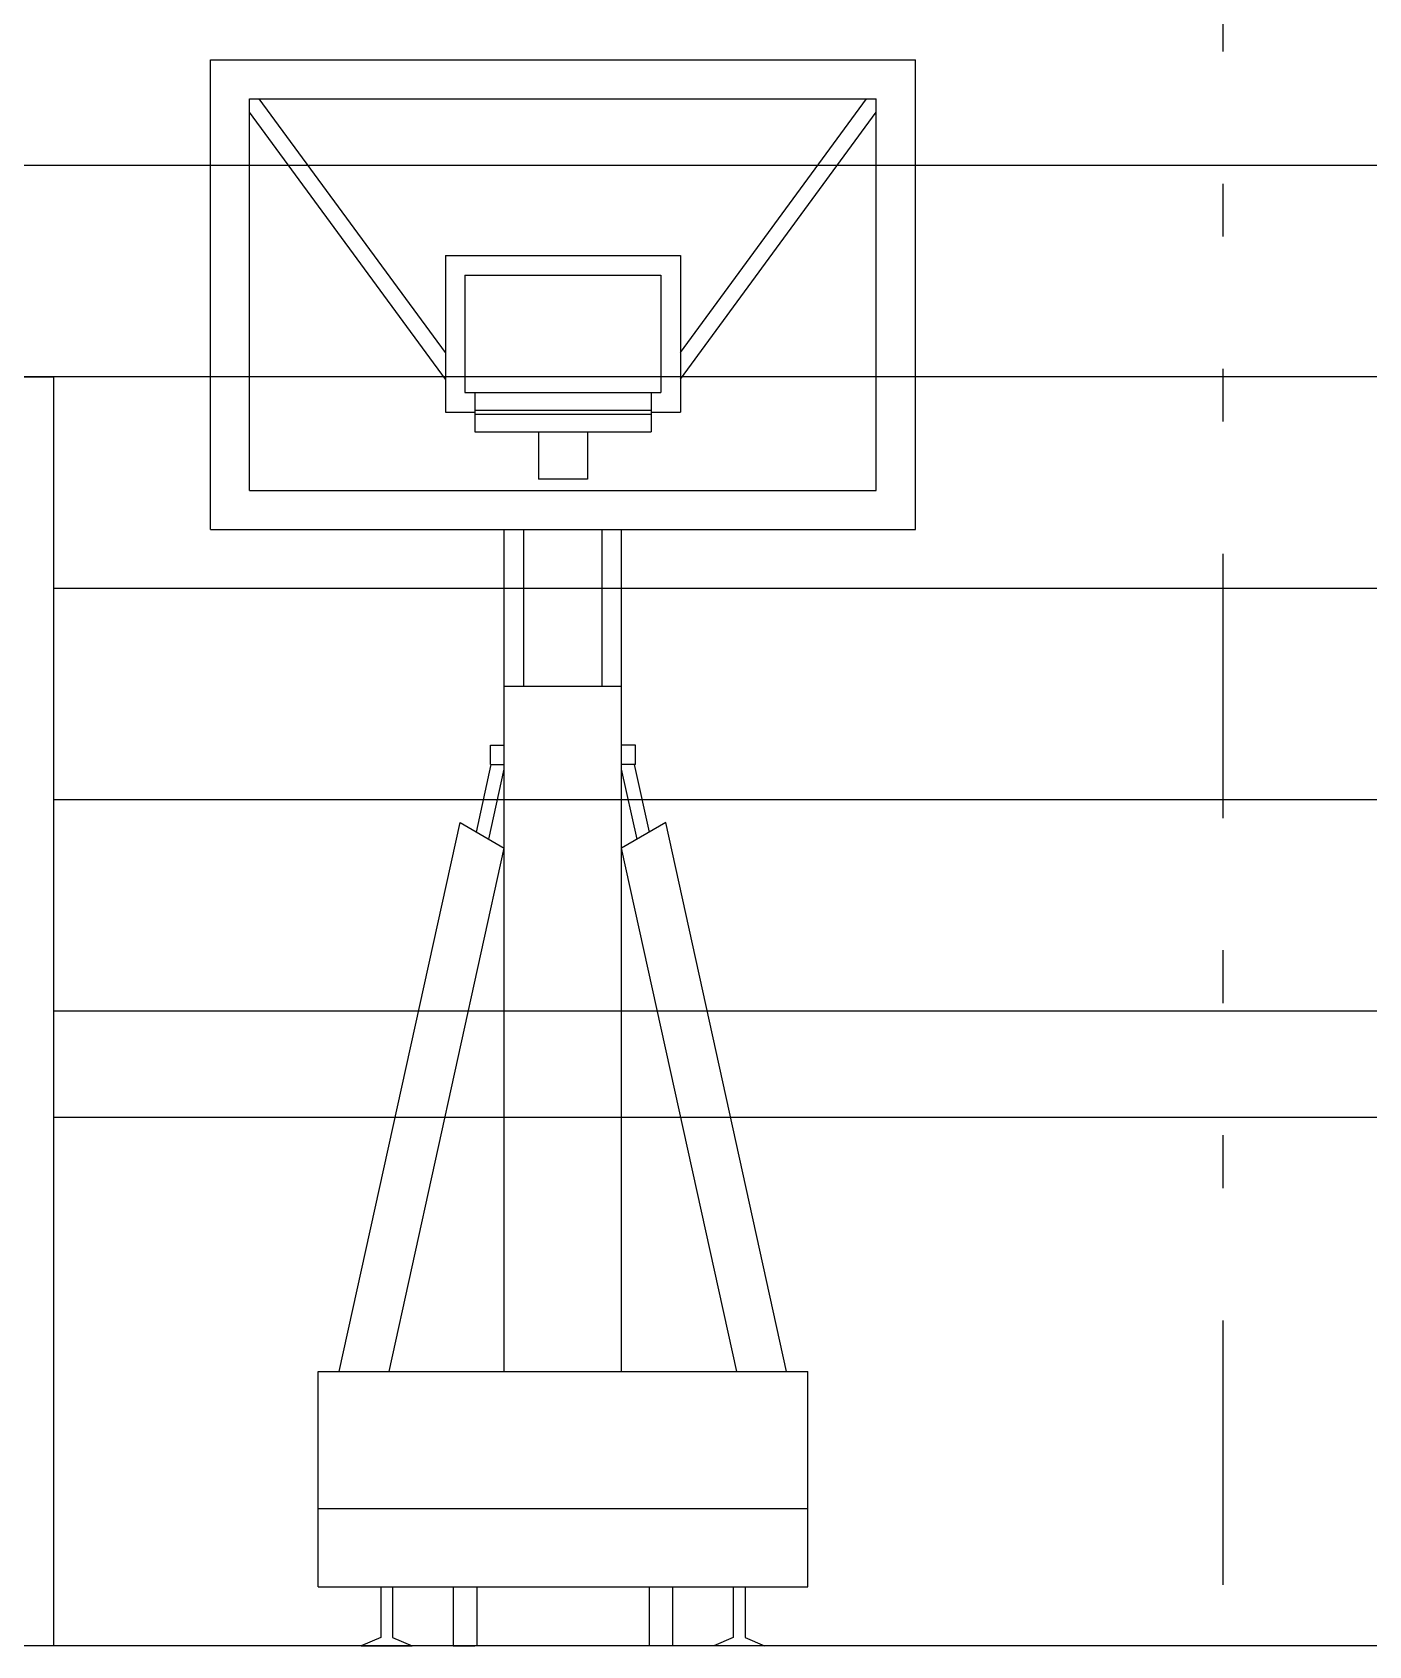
# Model space of a CAD drawing. Header units: inches. Extents: x 21 to 132, y 19 to 196.
# Drawn here: x 79.209 to 81.736, y 47.566 to 50.618 of the extents above; entities that cross this region are included whole.
import ezdxf

# ---------------------------------------------------------------- set-up
doc = ezdxf.new("R2010")
doc.units = ezdxf.units.IN
doc.header["$MEASUREMENT"] = 0
doc.linetypes.add('DIVIDE', pattern=[1.25, 0.5, -0.25, 0, -0.25, 0, -0.25])
for name, color, linetype in [('ax', 40, 'DIVIDE'), ('fur', 253, 'Continuous'), ('gradient', 240, 'Continuous'), ('inwall', 41, 'Continuous'), ('wall', 7, 'Continuous')]:
    doc.layers.add(name, color=color, linetype=linetype)

# ---------------------------------------------------------------- blocks, each defined once
blk = doc.blocks.new('Basket02')
for p, q in [((-104.81, 300), (28.52, 300)), ((-104.81, 211.11), (-104.81, 300)), ((28.52, 211.11), (28.52, 300)), ((-97.41, 292.59), (21.11, 292.59)), ((-97.41, 218.52), (-97.41, 292.59)), ((-60.37, 239.58), (-97.41, 290.09)), ((-60.37, 244.59), (-95.57, 292.59)), ((-15.93, 244.59), (19.27, 292.59)), ((-15.93, 239.58), (21.11, 290.09)), ((21.11, 218.52), (21.11, 292.59)), ((-60.37, 262.96), (-15.93, 262.96)), ((-60.37, 262.96), (-60.37, 233.33)), ((-15.93, 262.96), (-15.93, 233.33)), ((-56.67, 259.26), (-19.63, 259.26)), ((-56.67, 259.26), (-56.67, 237.04)), ((-19.63, 259.26), (-19.63, 237.04)), ((-56.67, 237.04), (-19.63, 237.04)), ((-54.81, 237.04), (-54.81, 229.63)), ((-21.48, 237.04), (-21.48, 229.63)), ((-60.37, 233.33), (-54.81, 233.33)), ((-54.81, 233.7), (-21.48, 233.7)), ((-54.81, 232.96), (-21.48, 232.96)), ((-21.48, 233.33), (-15.93, 233.33)), ((-54.81, 229.63), (-21.48, 229.63)), ((-42.78, 229.63), (-42.78, 220.67)), ((-33.52, 229.63), (-33.52, 220.67)), ((-33.52, 220.67), (-42.78, 220.67)), ((-97.41, 218.52), (21.11, 218.52)), ((-104.81, 211.11), (28.52, 211.11)), ((-49.26, 181.48), (-49.26, 211.11)), ((-45.56, 181.48), (-45.56, 211.11)), ((-30.74, 181.48), (-30.74, 211.11)), ((-27.04, 181.48), (-27.04, 211.11)), ((-49.26, 51.85), (-49.26, 181.48)), ((-49.26, 181.48), (-27.04, 181.48)), ((-27.04, 51.85), (-27.04, 181.48)), ((-51.85, 166.67), (-51.85, 170.37)), ((-51.85, 170.37), (-49.26, 170.37)), ((-24.44, 170.37), (-27.04, 170.37)), ((-24.44, 166.67), (-24.44, 170.37)), ((-54.5, 153.91), (-51.69, 166.67)), ((-52.17, 152.57), (-49.26, 165.81)), ((-51.85, 166.67), (-49.26, 166.67)), ((-24.44, 166.67), (-27.04, 166.67)), ((-24.13, 152.57), (-27.04, 165.81)), ((-21.8, 153.91), (-24.61, 166.67)), ((-80.43, 51.85), (-57.6, 155.7)), ((-57.6, 155.7), (-49.26, 150.89)), ((-18.7, 155.7), (-27.04, 150.89)), ((4.13, 51.85), (-18.7, 155.7)), ((-71.03, 51.85), (-49.26, 150.89)), ((-5.26, 51.85), (-27.04, 150.89)), ((-84.44, 51.85), (8.15, 51.85)), ((-84.44, 11.11), (-84.44, 51.85)), ((8.15, 11.11), (8.15, 51.85)), ((-84.44, 25.93), (8.15, 25.93)), ((-84.44, 11.11), (8.15, 11.11)), ((-72.59, 11.11), (-72.59, 1.57)), ((-70.37, 11.11), (-70.37, 1.57)), ((-58.89, 11.11), (-58.89, 0)), ((-54.44, 11.11), (-54.44, 0)), ((-21.85, 11.11), (-21.85, 0)), ((-17.41, 11.11), (-17.41, 0)), ((-5.93, 11.11), (-5.93, 1.57)), ((-3.7, 11.11), (-3.7, 1.57)), ((-72.59, 1.57), (-76.3, 0)), ((-76.3, 0), (-66.67, 0)), ((-70.37, 1.57), (-66.67, 0)), ((-58.89, 0), (-54.81, 0)), ((-17.41, 0), (-21.48, 0)), ((-5.93, 1.57), (-9.63, 0)), ((0, 0), (-9.63, 0)), ((-3.7, 1.57), (0, 0))]:
    blk.add_line(p, q)

msp = doc.modelspace()

# ---------------------------------------------------------------- linework, layer by layer
at = {"layer": 'ax'}
msp.add_line((81.45983, 59.78144), (81.45983, 47.56601), dxfattribs=at)
at = {"layer": 'gradient', "color": 253}
for p, q in [((88.94941, 50.36601), (67.94941, 50.36601)), ((88.94941, 49.96601), (67.94941, 49.96601)), ((88.94941, 49.56601), (79.24941, 49.56601)), ((88.94941, 49.16601), (79.24941, 49.16601)), ((88.94941, 48.76601), (79.24941, 48.76601))]:
    msp.add_line(p, q, dxfattribs=at)
at = {"layer": 'inwall'}
for p, q in [((77.64941, 49.96601), (79.24941, 49.96601)), ((79.24941, 47.56601), (79.24941, 49.96601)), ((79.24941, 48.56601), (90.34941, 48.56601))]:
    msp.add_line(p, q, dxfattribs=at)
at = {"layer": 'wall'}
msp.add_line((106.64941, 47.56601), (50.24941, 47.56601), dxfattribs=at)

# ---------------------------------------------------------------- block references
at = {"layer": 'fur', "xscale": 0.01, "yscale": 0.01, "zscale": 0.01}
msp.add_blockref('Basket02', (80.59359, 47.56601), dxfattribs=at)

doc.saveas('drawing.dxf')
